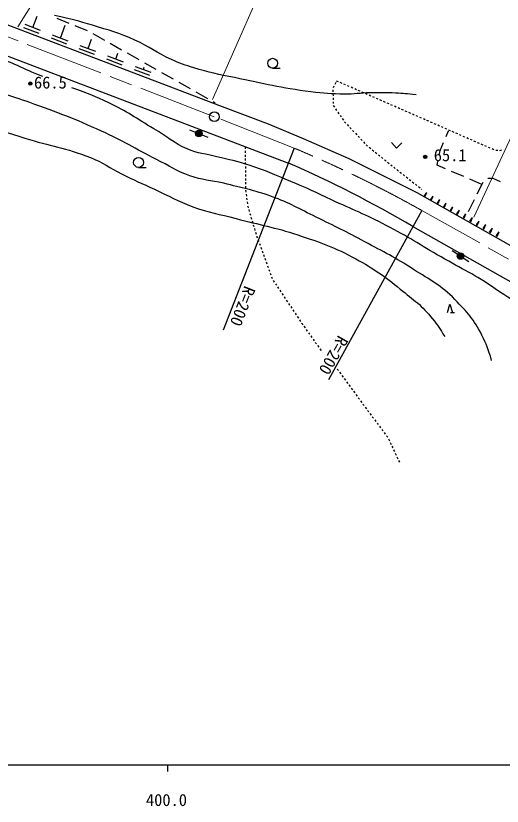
# Model space of a CAD drawing. Units: millimetres, scale not verified. Extents: x 40000 to 680000, y 20000 to 380000.
# Drawn here: x 444938 to 518888, y 198715 to 318964 of the extents above; entities that cross this region are included whole.
import ezdxf
from ezdxf.enums import TextEntityAlignment as Align

# ---------------------------------------------------------------- set-up
doc = ezdxf.new("R2010")
doc.units = ezdxf.units.MM
doc.header["$LTSCALE"] = 1000
doc.header["$PDMODE"] = 32
doc.header["$PDSIZE"] = 500
doc.linetypes.add('CHAIN', pattern=[18.5, 12, -1.5, 3.5, -1.5])
for name, color, linetype, lineweight in [('M-BGD', 7, 'Continuous', 25), ('M-BMK', 2, 'CHAIN', 13), ('M-BMK-SRVR', 3, 'Continuous', 25), ('M-STR-HTXT', 7, 'Continuous', 13), ('M-TTL-BAND', 7, 'Continuous', 25)]:
    doc.layers.add(name, color=color, linetype=linetype, lineweight=lineweight)
doc.styles.add('ＭＳ ゴシック', font='')
doc.styles.get('ＭＳ ゴシック').set_extended_font_data('MS Gothic')

msp = doc.modelspace()

# ---------------------------------------------------------------- linework, layer by layer
at = {"layer": 'M-BGD'}
for p, q in [((447502, 317174), (448172, 318935)), ((463974, 309844), (441669, 318322)), ((448671, 316729), (446334, 317618)), ((451157, 318616), (453009, 317860)), ((451708, 315574), (452448, 317519)), ((453934, 317482), (455786, 316727)), ((448493, 316262), (446156, 317151)), ((456673, 316269), (458413, 315282)), ((452699, 314662), (450362, 315551)), ((452877, 315129), (450540, 316018)), ((455914, 313974), (456470, 315435)), ((440286, 314142), (486389, 296565)), ((456905, 313062), (454568, 313951)), ((457083, 313530), (454746, 314418)), ((459282, 314788), (461022, 313801)), ((461289, 311930), (458952, 312819)), ((460120, 312374), (460466, 313284)), ((461892, 313308), (463631, 312321)), ((461111, 311463), (458774, 312351)), ((464501, 311828), (466241, 310841)), ((465317, 309863), (462980, 310752)), ((465495, 310330), (463158, 311219)), ((464327, 310775), (464463, 311133)), ((467110, 310347), (468850, 309360)), ((483970, 311002), (485150, 311010)), ((475979, 305268), (463974, 309844)), ((493986, 308925), (493711, 309045)), ((469720, 308867), (471459, 307880)), ((493316, 308258), (493188, 307987)), ((493573, 308800), (493445, 308529)), ((494536, 308684), (494261, 308805)), ((495086, 308444), (494811, 308564)), ((495635, 308203), (495360, 308323)), ((496185, 307963), (495910, 308083)), ((496735, 307722), (496460, 307842)), ((472329, 307387), (474069, 306400)), ((493145, 307698), (493152, 307398)), ((493159, 307098), (493166, 306798)), ((497284, 307481), (497009, 307602)), ((497834, 307241), (497559, 307361)), ((498384, 307000), (498109, 307121)), ((498933, 306760), (498658, 306880)), ((499483, 306519), (499208, 306640)), ((474938, 305906), (475225, 305744)), ((493173, 306498), (493180, 306198)), ((493188, 305898), (493195, 305598)), ((500033, 306279), (499758, 306399)), ((500582, 306038), (500307, 306158)), ((501132, 305798), (500857, 305918)), ((501682, 305557), (501407, 305677)), ((502231, 305316), (501956, 305437)), ((483349, 302504), (475979, 305268)), ((493207, 305300), (493378, 305054)), ((493548, 304807), (493719, 304560)), ((493890, 304314), (494061, 304067)), ((502781, 305076), (502506, 305196)), ((503330, 304835), (503056, 304956)), ((503880, 304595), (503605, 304715)), ((504430, 304354), (504155, 304474)), ((504979, 304114), (504705, 304234)), ((494231, 303820), (494402, 303574)), ((494573, 303327), (494744, 303080)), ((505529, 303873), (505254, 303993)), ((506079, 303632), (505804, 303753)), ((506628, 303392), (506354, 303512)), ((507178, 303151), (506903, 303272)), ((507728, 302911), (507453, 303031)), ((488671, 300253), (483349, 302504)), ((494925, 302842), (495130, 302623)), ((495334, 302403), (495539, 302184)), ((495743, 301964), (495947, 301744)), ((508277, 302670), (508003, 302790)), ((508827, 302430), (508552, 302550)), ((509377, 302189), (509102, 302309)), ((509926, 301949), (509652, 302069)), ((510476, 301708), (510201, 301828)), ((471369, 301609), (474148, 300479)), ((496152, 301525), (496356, 301305)), ((496561, 301086), (496765, 300866)), ((496970, 300647), (497174, 300427)), ((510362, 300590), (510727, 301456)), ((511026, 301467), (510751, 301588)), ((511575, 301227), (511301, 301347)), ((512125, 300986), (511850, 301107)), ((512675, 300746), (512400, 300866)), ((513224, 300505), (512950, 300625)), ((495630, 297183), (488671, 300253)), ((497378, 300207), (497583, 299988)), ((497787, 299768), (497992, 299549)), ((502046, 299669), (502819, 298840)), ((503635, 299661), (502819, 298840)), ((509472, 298482), (509973, 299669)), ((513774, 300265), (513499, 300385)), ((514324, 300024), (514049, 300144)), ((514873, 299783), (514599, 299904)), ((515423, 299543), (515148, 299663)), ((515973, 299302), (515698, 299423)), ((487274, 298827), (476441, 271120)), ((479814, 299032), (479816, 298732)), ((479819, 298432), (479821, 298132)), ((498199, 299332), (498432, 299144)), ((498666, 298955), (498899, 298767)), ((499133, 298578), (499366, 298390)), ((509319, 297787), (509472, 298482)), ((516522, 299062), (516248, 299182)), ((517072, 298821), (516797, 298941)), ((517622, 298581), (517347, 298701)), ((518202, 298458), (517903, 298485)), ((518778, 298545), (518500, 298431)), ((479824, 297832), (479826, 297532)), ((479829, 297232), (479831, 296932)), ((505954, 292017), (495630, 297183)), ((499599, 298201), (499833, 298013)), ((500066, 297824), (500300, 297636)), ((500533, 297447), (500766, 297259)), ((501000, 297070), (501233, 296882)), ((463583, 295900), (464762, 295908)), ((479834, 296632), (479836, 296332)), ((479839, 296032), (479841, 295732)), ((501466, 296693), (501700, 296505)), ((501933, 296316), (502167, 296128)), ((502400, 295939), (502633, 295751)), ((508981, 296244), (509105, 296810)), ((510286, 295685), (508981, 296244)), ((479844, 295432), (479846, 295132)), ((479849, 294832), (479851, 294532)), ((502867, 295562), (502965, 295483)), ((502965, 295483), (503102, 295376)), ((503338, 295191), (503574, 295006)), ((503810, 294821), (504046, 294636)), ((513044, 294505), (511205, 295292)), ((479854, 294232), (479856, 293932)), ((479859, 293632), (479861, 293332)), ((504283, 294451), (504519, 294266)), ((504755, 294081), (504991, 293896)), ((505227, 293711), (505463, 293526)), ((515802, 293324), (513963, 294111)), ((515953, 293625), (515055, 291838)), ((517522, 294197), (516729, 294197)), ((518629, 293715), (517522, 294197)), ((479864, 293032), (479866, 292732)), ((479872, 292432), (479911, 292135)), ((505700, 293341), (505936, 293156)), ((506172, 292971), (506408, 292786)), ((506644, 292601), (506649, 292597)), ((479950, 291837), (479989, 291540)), ((480028, 291242), (480068, 290945)), ((537610, 274096), (505954, 292017)), ((507069, 291567), (507418, 292067)), ((507175, 291507), (507069, 291567)), ((507122, 291537), (507418, 292067)), ((507175, 291507), (507418, 292067)), ((508049, 291019), (508406, 291531)), ((508158, 290959), (508049, 291019)), ((508103, 290989), (508406, 291531)), ((508158, 290959), (508406, 291531)), ((480107, 290647), (480146, 290350)), ((480185, 290053), (480196, 289971)), ((480196, 289971), (480259, 289763)), ((509032, 290470), (509397, 290994)), ((509143, 290408), (509032, 290470)), ((509087, 290439), (509397, 290994)), ((509143, 290408), (509397, 290994)), ((510017, 289920), (510391, 290456)), ((510131, 289857), (510017, 289920)), ((510074, 289889), (510391, 290456)), ((510131, 289857), (510391, 290456)), ((511005, 289369), (511387, 289916)), ((511063, 289336), (511387, 289916)), ((511121, 289304), (511387, 289916)), ((514606, 290944), (513708, 289158)), ((480346, 289475), (480432, 289188)), ((480519, 288901), (480606, 288614)), ((506667, 289351), (492467, 263567)), ((511121, 289304), (511005, 289369)), ((511995, 288816), (512385, 289375)), ((512114, 288750), (511995, 288816)), ((512055, 288783), (512385, 289375)), ((512114, 288750), (512385, 289375)), ((512988, 288261), (513387, 288833)), ((513049, 288228), (513387, 288833)), ((513109, 288194), (513387, 288833)), ((480692, 288327), (480779, 288039)), ((480866, 287752), (480952, 287465)), ((513109, 288194), (512988, 288261)), ((513984, 287706), (514390, 288289)), ((514107, 287637), (513984, 287706)), ((514045, 287671), (514390, 288289)), ((514107, 287637), (514390, 288289)), ((514982, 287148), (515397, 287743)), ((515045, 287113), (515397, 287743)), ((515108, 287078), (515397, 287743)), ((481039, 287178), (481126, 286891)), ((481212, 286603), (481299, 286316)), ((505311, 286889), (562369, 254667)), ((515108, 287078), (514982, 287148)), ((515982, 286590), (516405, 287197)), ((516111, 286518), (515982, 286590)), ((516046, 286554), (516405, 287197)), ((516111, 286518), (516405, 287197)), ((516985, 286030), (517417, 286649)), ((517051, 285993), (517417, 286649)), ((517116, 285957), (517417, 286649)), ((481386, 286029), (481472, 285742)), ((481559, 285455), (481588, 285359)), ((481588, 285359), (481657, 285171)), ((517116, 285957), (516985, 286030)), ((517991, 285468), (518430, 286099)), ((518124, 285394), (517991, 285468)), ((518057, 285431), (518430, 286099)), ((518124, 285394), (518430, 286099)), ((481761, 284890), (481864, 284608)), ((481968, 284327), (482072, 284045)), ((482175, 283763), (482279, 283482)), ((482383, 283200), (482486, 282919)), ((482590, 282637), (482694, 282356)), ((511293, 283238), (513804, 281597)), ((482797, 282074), (482901, 281793)), ((483005, 281511), (483108, 281230)), ((483212, 280948), (483316, 280667)), ((483419, 280385), (483523, 280104)), ((483627, 279822), (483730, 279541)), ((483834, 279259), (483938, 278978)), ((484072, 278712), (484239, 278462)), ((484405, 278212), (484571, 277963)), ((484737, 277713), (484903, 277463)), ((485070, 277213), (485236, 276964)), ((485402, 276714), (485568, 276464)), ((485734, 276214), (485900, 275964)), ((486067, 275715), (486233, 275465)), ((486399, 275215), (486565, 274965)), ((486731, 274716), (486897, 274466)), ((487064, 274216), (487230, 273966)), ((510558, 273809), (510942, 275089)), ((510942, 275089), (511326, 273809)), ((487396, 273717), (487562, 273467)), ((487728, 273217), (487894, 272967)), ((511006, 273809), (511646, 273809)), ((488061, 272717), (488227, 272468)), ((488393, 272218), (488438, 272151)), ((488438, 272151), (488565, 271972)), ((488739, 271727), (488912, 271483)), ((489086, 271238), (489260, 270994)), ((489434, 270749), (489607, 270505)), ((489781, 270260), (489955, 270016)), ((490129, 269771), (490303, 269527)), ((490476, 269282), (490650, 269038)), ((490824, 268793), (490998, 268548)), ((491172, 268304), (491345, 268059)), ((491519, 267815), (491521, 267812)), ((493814, 265219), (493991, 264977)), ((494169, 264736), (494347, 264494)), ((494525, 264252), (494702, 264011)), ((494880, 263769), (495058, 263527)), ((495235, 263285), (495413, 263044)), ((495591, 262802), (495768, 262560)), ((495946, 262318), (496124, 262077)), ((496301, 261835), (496479, 261593)), ((496657, 261352), (496834, 261110)), ((497012, 260868), (497190, 260626)), ((497367, 260385), (497545, 260143)), ((497723, 259901), (497900, 259660)), ((498078, 259418), (498256, 259176)), ((498434, 258934), (498611, 258693)), ((498789, 258451), (498967, 258209)), ((499144, 257968), (499190, 257905)), ((499190, 257905), (499323, 257727)), ((499503, 257487), (499683, 257246)), ((499862, 257006), (500042, 256766)), ((500222, 256526), (500401, 256285)), ((500581, 256045), (500761, 255805)), ((500940, 255565), (501120, 255324)), ((501300, 255084), (501479, 254844)), ((501622, 254582), (501748, 254309)), ((501874, 254037), (502000, 253765)), ((502126, 253492), (502252, 253220)), ((502377, 252948), (502503, 252675)), ((502629, 252403), (502755, 252131)), ((502881, 251858), (503007, 251586)), ((503133, 251314), (503258, 251041))]:
    msp.add_line(p, q, dxfattribs=at)
for centre, radius in [((483981, 311752), 750), ((447142, 308661), 150), ((447142, 308661), 120), ((447142, 308661), 90), ((447142, 308661), 60), ((447142, 308661), 30), ((447142, 308661), 20), ((472758, 301044), 500), ((472758, 301044), 400), ((472758, 301044), 300), ((472758, 301044), 200), ((472758, 301044), 100), ((463594, 296650), 750), ((507195, 297487), 150), ((507195, 297487), 120), ((507195, 297487), 90), ((507195, 297487), 60), ((507195, 297487), 30), ((507195, 297487), 20), ((512549, 282417), 500), ((512549, 282417), 400), ((512549, 282417), 300), ((512549, 282417), 200), ((512549, 282417), 100)]:
    msp.add_circle(centre, radius, dxfattribs=at)
msp.add_arc((416538, 136636), 174518, 59.42441, 66.40601, dxfattribs=at)
for points, knots in [([(505822, 306955), (504330, 307104), (503916, 307139), (502690, 307200), (501168, 307277), (500312, 307278), (498788, 307241), (497273, 307205), (496428, 307018), (494913, 307050), (492904, 307093), (491776, 307160), (489782, 307405), (485208, 307966), (482693, 308612), (478184, 309561), (475750, 310073), (474366, 310303), (471989, 311035), (470638, 311451), (469897, 311745), (468605, 312317), (466355, 313313), (465284, 314261), (463038, 315265), (460603, 316353), (459151, 316763), (456597, 317530), (454371, 318198), (453592, 318391), (450839, 319031)], [0, 0, 0, 0, 1, 1, 1, 2, 2, 2, 3, 3, 3, 4, 4, 4, 5, 5, 5, 6, 6, 6, 7, 7, 7, 8, 8, 8, 9, 9, 9, 10, 10, 10, 10]), ([(449047, 309729), (447183, 310478), (446652, 310672), (445172, 311394), (444156, 311889), (443473, 312006), (442606, 312731), (442230, 313046), (442070, 313177), (441701, 313603)], [0, 0, 0, 0, 1, 1, 1, 2, 2, 2, 3, 3, 3, 3]), ([(517271, 266546), (516767, 268323), (516508, 268950), (515798, 270394), (514629, 272770), (513548, 273898), (511704, 275798), (509583, 277982), (507955, 278727), (505400, 280382), (502606, 282193), (500924, 283023), (497991, 284599), (495149, 286124), (493524, 286917), (490622, 288324), (487990, 289600), (486585, 290500), (483827, 291476), (481044, 292460), (479406, 292771), (476541, 293482), (474538, 293978), (473327, 293936), (471383, 294628), (469301, 295369), (468280, 296130), (466307, 297125), (463031, 298777), (461292, 299897), (457956, 301423), (453793, 303328), (451379, 304222), (447067, 305762), (443986, 306863), (442227, 307386), (439085, 308300), (436452, 309066), (434995, 309611), (432290, 310060), (429489, 310526), (427883, 310638), (425044, 310633), (421852, 310628), (420067, 310359), (416898, 309979), (413959, 309625), (412311, 309404), (409407, 308832), (405895, 308141), (403977, 307523), (400483, 306745), (397661, 306116), (396073, 305794), (393238, 305230), (389940, 304575), (388101, 304124), (384764, 303715), (383840, 303602), (383529, 303554), (382395, 303453)], [0, 0, 0, 0, 1, 1, 1, 2, 2, 2, 3, 3, 3, 4, 4, 4, 5, 5, 5, 6, 6, 6, 7, 7, 7, 8, 8, 8, 9, 9, 9, 10, 10, 10, 11, 11, 11, 12, 12, 12, 13, 13, 13, 14, 14, 14, 15, 15, 15, 16, 16, 16, 17, 17, 17, 18, 18, 18, 19, 19, 19, 20, 20, 20, 20]), ([(550402, 257550), (547102, 259460), (546259, 259953), (543580, 261453), (541428, 262658), (540310, 263514), (538050, 264501), (536287, 265271), (535214, 265542), (533319, 265874), (531964, 266111), (531172, 265822), (529798, 265874), (529019, 265903), (528542, 265753), (527806, 266010), (527091, 266260), (526684, 266493), (526169, 267047), (525522, 267743), (525335, 268273), (524859, 269094), (523826, 270871), (523579, 272067), (522375, 273733), (521031, 275594), (519699, 276129), (517818, 277445), (514768, 279579), (512820, 280402), (509604, 282275), (506352, 284169), (504585, 285330), (501253, 287078), (498086, 288740), (496205, 289457), (492957, 290954), (490543, 292065), (489215, 292744), (486762, 293764), (484300, 294789), (482937, 295419), (480403, 296248), (478528, 296861), (477427, 297031), (475518, 297530), (473760, 297990), (472684, 297984), (471015, 298704), (468877, 299627), (467918, 300604), (465912, 301788), (463263, 303350), (461871, 304405), (459089, 305717), (456945, 306730), (456141, 307053), (453468, 308010)], [0, 0, 0, 0, 1, 1, 1, 2, 2, 2, 3, 3, 3, 4, 4, 4, 5, 5, 5, 6, 6, 6, 7, 7, 7, 8, 8, 8, 9, 9, 9, 10, 10, 10, 11, 11, 11, 12, 12, 12, 13, 13, 13, 14, 14, 14, 15, 15, 15, 16, 16, 16, 17, 17, 17, 18, 18, 18, 19, 19, 19, 19]), ([(342724, 285376), (345798, 285768), (346740, 285950), (349273, 286523), (353248, 287422), (355315, 288505), (359180, 289797), (364847, 291694), (368012, 292787), (373671, 294710), (378181, 296242), (380678, 297187), (385214, 298639), (388649, 299739), (390568, 300385), (394056, 301300), (398195, 302386), (400530, 302957), (404740, 303715), (410748, 304798), (414163, 305202), (420255, 305598), (423095, 305783), (424707, 305855), (427541, 305598), (430149, 305363), (431633, 305255), (434173, 304616), (436434, 304047), (437582, 303344), (439781, 302569), (442328, 301672), (443755, 301168), (446331, 300359), (450196, 299144), (452505, 298891), (456278, 297411), (458229, 296646), (459146, 295840), (461026, 294914), (462958, 293963), (464066, 293485), (466020, 292581), (468287, 291533), (469497, 290801), (471833, 289920), (474330, 288979), (475847, 288813), (478424, 288119), (482098, 287130), (484230, 286827), (487839, 285622), (491368, 284444), (493378, 283768), (496640, 281979), (499436, 280446), (500932, 279420), (503394, 277394), (505412, 275733), (506705, 274916), (508306, 272850), (509089, 271841), (509400, 271436), (510148, 270149)], [0, 0, 0, 0, 1, 1, 1, 2, 2, 2, 3, 3, 3, 4, 4, 4, 5, 5, 5, 6, 6, 6, 7, 7, 7, 8, 8, 8, 9, 9, 9, 10, 10, 10, 11, 11, 11, 12, 12, 12, 13, 13, 13, 14, 14, 14, 15, 15, 15, 16, 16, 16, 17, 17, 17, 18, 18, 18, 19, 19, 19, 20, 20, 20, 21, 21, 21, 21])]:
    msp.add_open_spline(points, degree=3, knots=knots, dxfattribs=at)
for p in [(447142, 308661), (507195, 297487)]:
    msp.add_point(p, dxfattribs=at)
at = {"layer": 'M-BMK'}
for p, q in [((475119, 303612), (441227, 316712)), ((487274, 298827), (475119, 303612)), ((563849, 257208), (506667, 289351))]:
    msp.add_line(p, q, dxfattribs=at)
msp.add_arc((413280, 122822), 190926, 60.71692, 67.19778, dxfattribs=at)
at = {"layer": 'M-BMK-SRVR'}
msp.add_circle((475119, 303612), 750, dxfattribs=at)
at = {"layer": 'M-STR-HTXT'}
for p, q in [((445257, 317311), (455815, 334355)), ((474864, 306220), (484232, 327619)), ((514569, 288305), (525744, 312423))]:
    msp.add_line(p, q, dxfattribs=at)
at = {"layer": 'M-TTL-BAND'}
for p, q in [((40000, 205000), (579000, 205000)), ((468000, 205000), (468000, 204000))]:
    msp.add_line(p, q, dxfattribs=at)

# ---------------------------------------------------------------- texts
at = {"layer": 'M-BGD', "style": 'ＭＳ ゴシック'}
for s, p in [('66.5', (447699, 307348)), ('65.1', (508487, 296296))]:
    msp.add_text(s, height=1833, dxfattribs=at).set_placement(p, align=Align.BOTTOM_LEFT)
for rotation, p in [(248.646, (479213, 278210)), (240.824, (493489, 270746))]:
    msp.add_text('R=200', height=1833, rotation=rotation, dxfattribs=at).set_placement(p, align=Align.BOTTOM_LEFT)
at = {"layer": 'M-TTL-BAND', "style": 'ＭＳ ゴシック'}
msp.add_text('400.0', height=1833, dxfattribs=at).set_placement((467844, 198195), align=Align.BOTTOM_CENTER)

doc.saveas('drawing.dxf')
